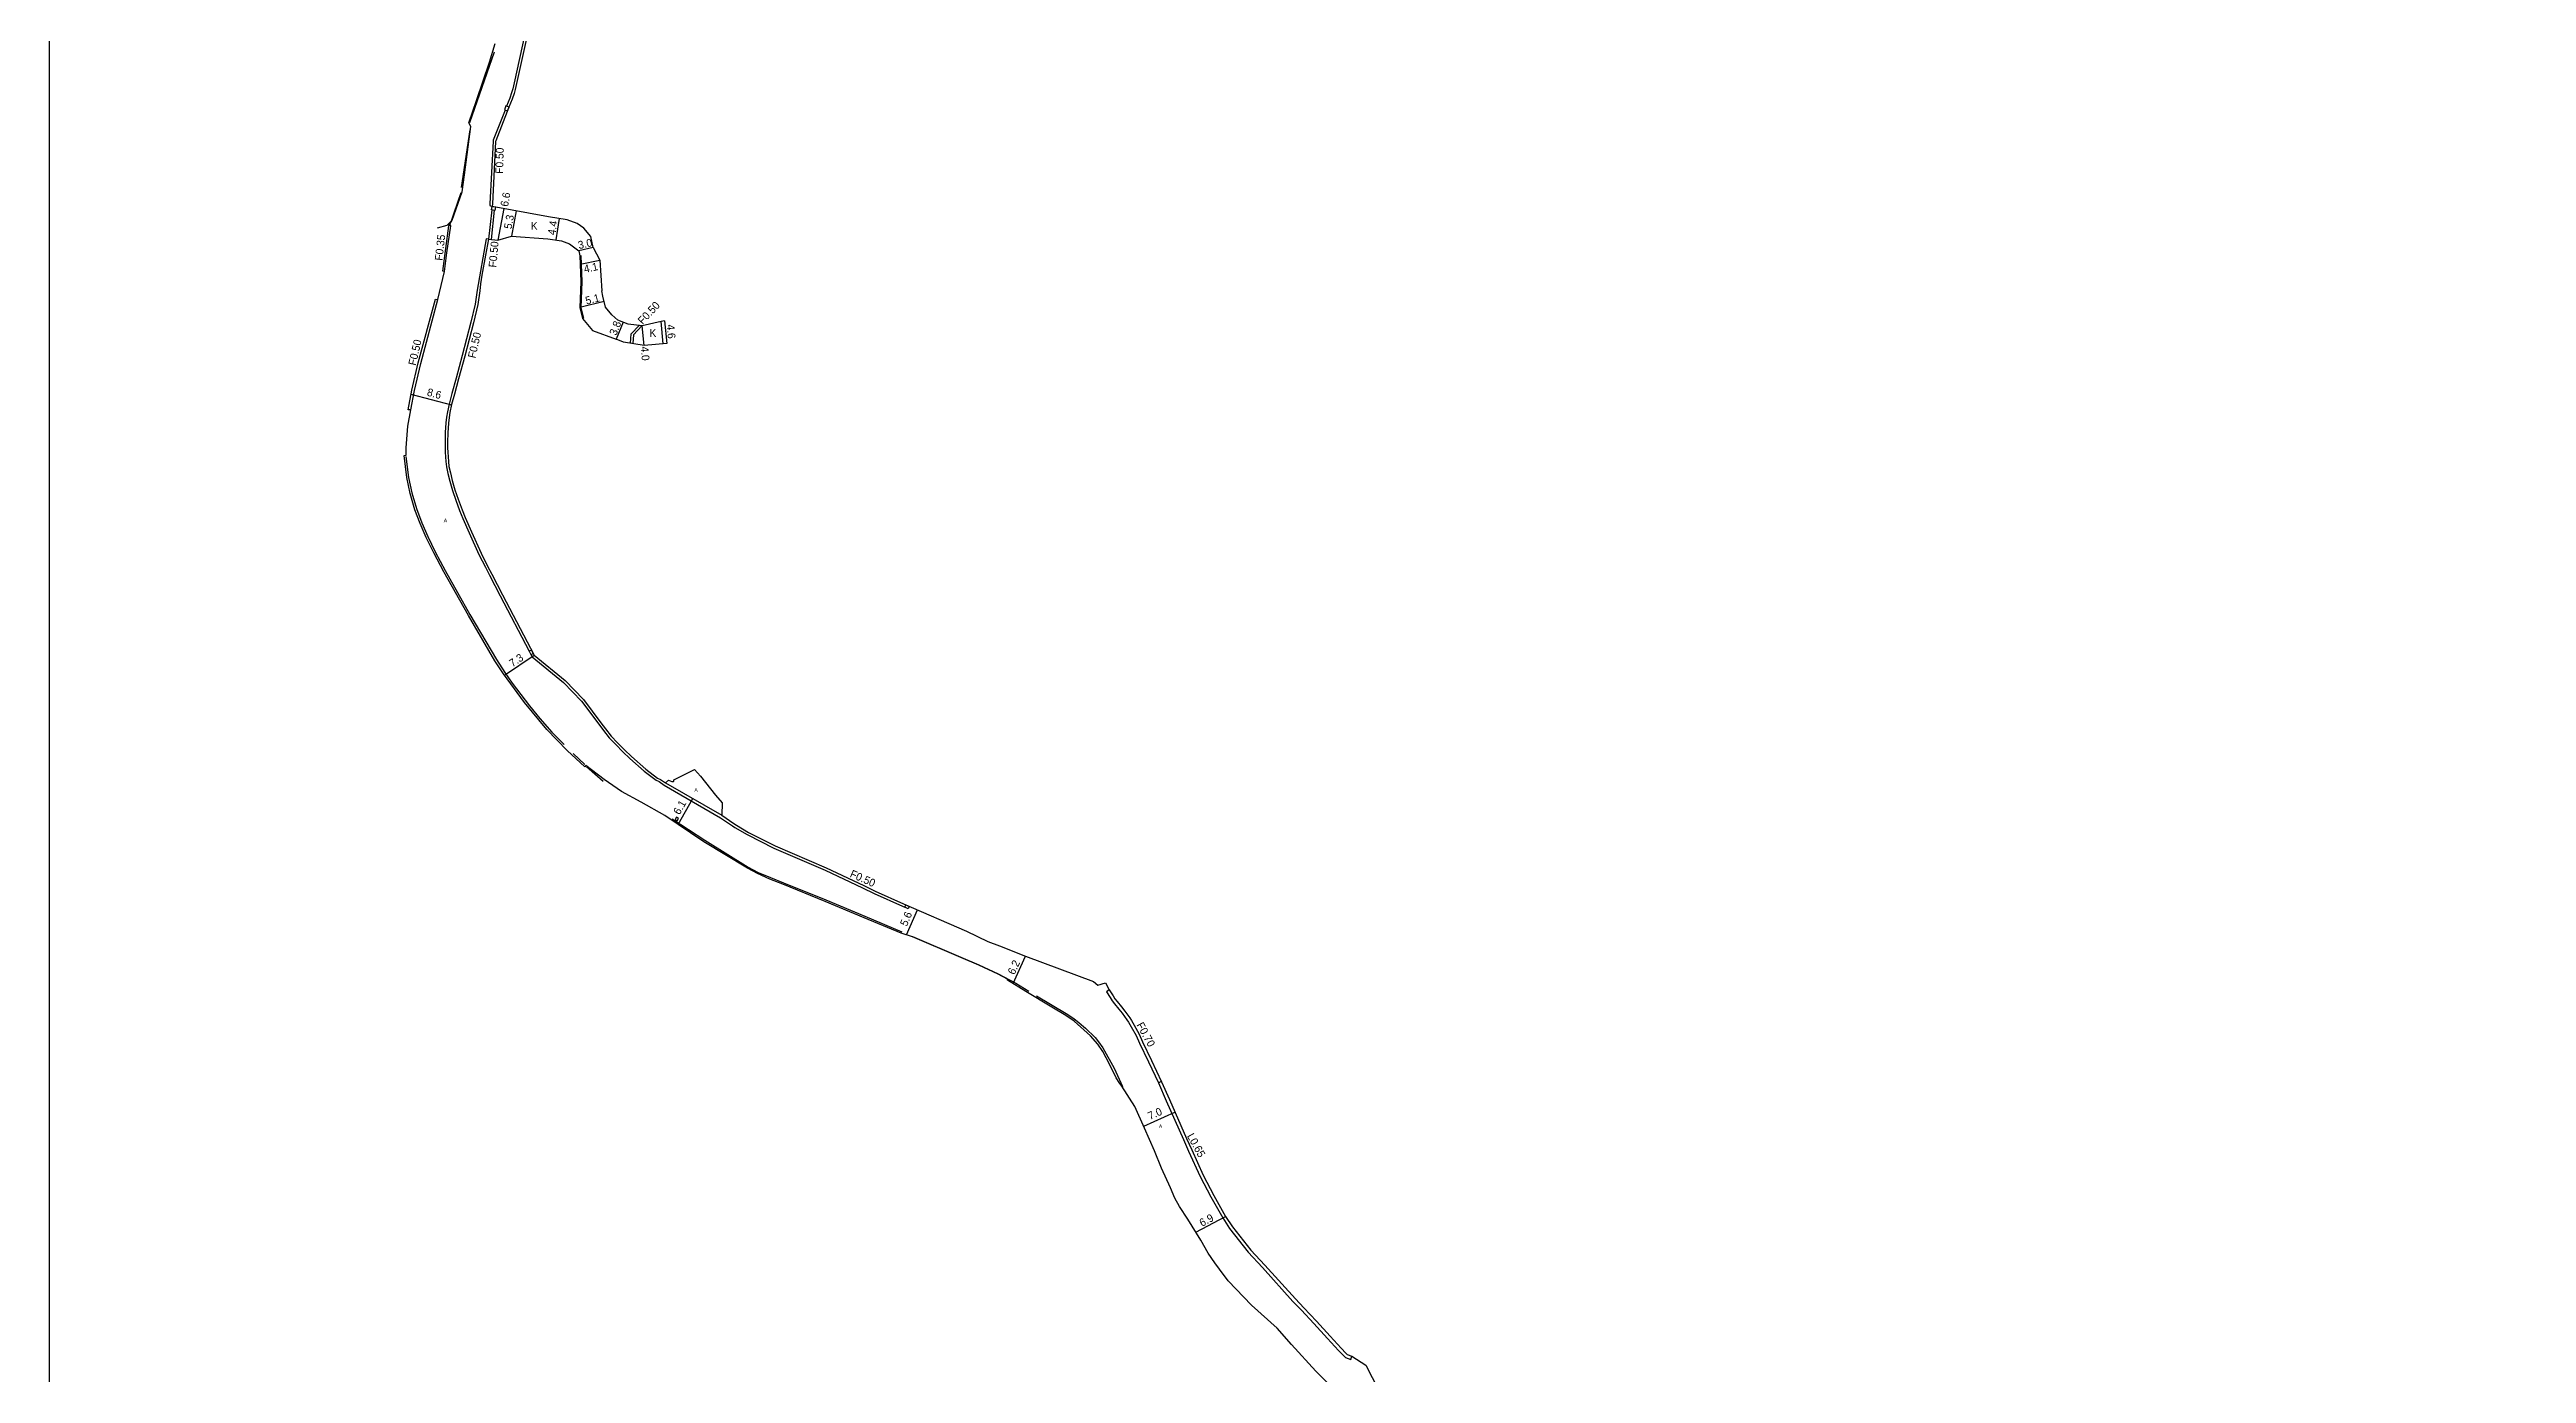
# Model space of a CAD drawing. Header units: metres. Extents: x -8000 to -4000, y -105000 to -102000.
# Drawn here: x -7200 to -6693, y -104696 to -104425 of the extents above; entities that cross this region are included whole.
import ezdxf

# ---------------------------------------------------------------- set-up
doc = ezdxf.new("R2010")
doc.units = ezdxf.units.M
doc.header["$LTSCALE"] = 2.5
for name, color, linetype in [('側溝・桝', 7, 'Continuous'), ('図郭', 7, 'Continuous'), ('幅員', 7, 'Continuous'), ('歩道・分離帯・安全施設', 7, 'Continuous'), ('舗装', 7, 'Continuous'), ('道路', 7, 'Continuous')]:
    doc.layers.add(name, color=color, linetype=linetype)
doc.styles.get("Standard").update_dxf_attribs({"font": ''})
doc.styles.add('YOKO_DECO', font='')
doc.styles.get('Standard').set_extended_font_data('@MS PGothic')
doc.styles.get('YOKO_DECO').set_extended_font_data('MS PGothic')

msp = doc.modelspace()

# ---------------------------------------------------------------- linework, layer by layer
at = {"layer": '側溝・桝'}
for points in [[(-7098.41, -104400), (-7100.3, -104411.57), (-7104.82, -104432.17), (-7105.1, -104433.39), (-7105.33, -104434.22), (-7105.73, -104435.33), (-7106.36, -104436.95)], [(-7106.67, -104437.75), (-7109.08, -104443.89), (-7109.13, -104444.12), (-7109.79, -104456.92), (-7109.81, -104457.29)], [(-7109.42, -104458.16), (-7110.05, -104464.17)], [(-7109.81, -104457.29), (-7109.34, -104457.46)], [(-7108.92, -104458.25), (-7109.55, -104464.23)], [(-7119.11, -104470.8), (-7118.61, -104467.01), (-7117.81, -104461.43), (-7118, -104461.13)], [(-7110.05, -104464.17), (-7110.13, -104464.16), (-7110.56, -104464.11), (-7112.38, -104474.62), (-7112.83, -104477.46), (-7113.66, -104481.17), (-7115.45, -104487.98), (-7116.72, -104492.65), (-7117.56, -104495.77), (-7118.13, -104497.95), (-7118.5, -104499.56), (-7118.67, -104500.65), (-7118.78, -104501.82), (-7118.92, -104503.79), (-7118.97, -104505.75), (-7118.98, -104506.89), (-7118.94, -104507.81), (-7118.81, -104509.73), (-7118.7, -104510.8), (-7118.37, -104512.17), (-7118.01, -104513.77), (-7117.43, -104515.64), (-7116.77, -104517.6), (-7115.98, -104519.77), (-7115.35, -104521.39), (-7114.03, -104524.31), (-7112.05, -104528.73), (-7110.71, -104531.36), (-7109.85, -104533), (-7107.65, -104537.25), (-7101.74, -104548.56)], [(-7125.98, -104499.14), (-7125.25, -104495.18), (-7123.91, -104489.61), (-7120.47, -104476.53)], [(-7081.01, -104485.49), (-7080.83, -104483.55), (-7079.23, -104481.86)], [(-7078.63, -104481.94), (-7080.35, -104483.77), (-7080.52, -104485.57)], [(-7101.38, -104549.24), (-7101.14, -104549.71), (-7094.73, -104554.96), (-7091.03, -104558.76), (-7087.47, -104563.51), (-7086.5, -104564.79), (-7085.35, -104566.27), (-7084.01, -104567.65), (-7082.58, -104569.13), (-7081.14, -104570.52), (-7078.18, -104573.1), (-7075.74, -104574.97), (-7075.1, -104575.26), (-7074.08, -104575.98), (-7062.57, -104582.65), (-7060.09, -104584.29), (-7059.57, -104584.65), (-7057.06, -104586.11), (-7051.58, -104588.92), (-7041.1, -104593.41), (-7033.42, -104597.01), (-7031.08, -104598.2), (-7025.28, -104600.79), (-7024.8, -104600.99)], [(-7073.82, -104575.53), (-7062.26, -104582.1)], [(-6982.89, -104617.9), (-6983.49, -104618.3), (-6982.72, -104619.49), (-6982.32, -104620.18), (-6981.85, -104620.75), (-6980.95, -104621.87), (-6980.24, -104622.71), (-6979.28, -104624.05), (-6978.98, -104624.53), (-6978.42, -104625.48), (-6977.41, -104627.28), (-6976.73, -104628.83), (-6974.88, -104632.65), (-6972.83, -104636.92), (-6972.22, -104636.63)], [(-6972.83, -104636.92), (-6971.22, -104640.6), (-6967.68, -104648.57), (-6966.63, -104650.92), (-6964.27, -104656.14), (-6962.11, -104660.29), (-6959.65, -104664.62), (-6958.23, -104666.78), (-6954.42, -104671.63), (-6951.53, -104674.79), (-6945.26, -104681.69), (-6943.53, -104683.47), (-6940.96, -104686.26), (-6938.18, -104689.32), (-6935.9, -104691.74), (-6934.92, -104692.77), (-6934.66, -104693.07), (-6934.46, -104693.2), (-6933.41, -104693.57), (-6933.18, -104692.91)]]:
    msp.add_lwpolyline(points, dxfattribs=at)
for points in [[(-7105.86, -104437.12), (-7106.52, -104436.89), (-7106.81, -104437.71), (-7106.17, -104437.93)], [(-7109.47, -104458.15), (-7109.34, -104457.46), (-7108.66, -104457.59), (-7108.79, -104458.28)], [(-7101.27, -104548.33), (-7101.77, -104548.58), (-7101.42, -104549.26), (-7100.92, -104549)], [(-7071.55, -104582.51), (-7071.86, -104582.99), (-7071.43, -104583.27), (-7071.11, -104582.79)], [(-7023.89, -104600.81), (-7024.09, -104601.29), (-7024.8, -104600.99), (-7024.6, -104600.5)]]:
    msp.add_lwpolyline(points, close=True, dxfattribs=at)
at = {"layer": '図郭'}
msp.add_lwpolyline([(-6400, -104400), (-6400, -105000), (-7200, -105000), (-7200, -104400)], close=True, dxfattribs=at)
at = {"layer": '幅員'}
for points in [[(-7106.91, -104457.92), (-7108.13, -104464.4)], [(-7104.39, -104458.39), (-7105.37, -104463.6)], [(-7095.6, -104459.98), (-7096.28, -104464.33)], [(-7088.63, -104465.9), (-7091.56, -104466.54)], [(-7091.28, -104469.33), (-7087.28, -104468.45)], [(-7086.37, -104476.97), (-7091.33, -104478.17)], [(-7082.5, -104481.15), (-7083.88, -104484.69)], [(-7078.21, -104485.93), (-7078.56, -104481.95)], [(-7074.31, -104485.59), (-7074.71, -104481.01)], [(-7125.96, -104495.94), (-7117.64, -104498.12)], [(-7106.82, -104553.45), (-7100.73, -104549.37)], [(-7071.21, -104584.04), (-7068.19, -104578.73)], [(-7024.4, -104606.67), (-7022.19, -104601.54)], [(-7002.58, -104616.63), (-7000.03, -104611.03)], [(-6975.83, -104645.8), (-6969.43, -104642.96)], [(-6965.13, -104667.53), (-6959.05, -104664.3)]]:
    msp.add_lwpolyline(points, dxfattribs=at)
at = {"layer": '歩道・分離帯・安全施設'}
for points in [[(-7108.9, -104425.88), (-7113.98, -104440.39)], [(-7113.88, -104441.77), (-7115.64, -104453.59)], [(-7115.71, -104454.68), (-7117.14, -104458.84), (-7117.7, -104460.5), (-7118.61, -104461.4), (-7120.56, -104461.9)], [(-7091.13, -104467.56), (-7090.98, -104472.9), (-7091.13, -104478.15), (-7090.59, -104480.37)], [(-7127.02, -104508.69), (-7126.45, -104513.01), (-7125.79, -104516.11), (-7124.79, -104519.33), (-7123.71, -104522.27), (-7122.53, -104525.1), (-7120.97, -104528.24), (-7118.98, -104532.03), (-7113.89, -104541.05), (-7108.44, -104550.28), (-7106.7, -104552.95), (-7105.23, -104555.08), (-7101.66, -104559.77), (-7099.54, -104562.33), (-7097.1, -104565.12), (-7094.55, -104567.69)], [(-7092.74, -104569.5), (-7090.3, -104571.79)], [(-7089.96, -104572.14), (-7086.6, -104575.2)], [(-7072.42, -104582.89), (-7065.73, -104587.28), (-7056.87, -104592.8), (-7054.82, -104593.85), (-7052.31, -104594.92), (-7049.65, -104596.02), (-7040.96, -104599.5), (-7032.99, -104602.83), (-7025.42, -104606.05)], [(-7023.23, -104607.01), (-7013.27, -104611.2), (-7009.58, -104612.78), (-7005.67, -104614.62), (-7002.04, -104616.56), (-6999.4, -104618.15)], [(-6997.83, -104619.11), (-6991.72, -104622.74), (-6990.15, -104623.77), (-6989.03, -104624.63), (-6987.76, -104625.73), (-6985.8, -104627.69), (-6985.07, -104628.56), (-6984.19, -104629.78), (-6981.91, -104633.95), (-6980.16, -104637.68)]]:
    msp.add_lwpolyline(points, dxfattribs=at)
at = {"layer": '道路'}
for points in [[(-7097.87, -104400), (-7099.78, -104411.67), (-7104.31, -104432.28), (-7104.58, -104433.52), (-7104.83, -104434.38), (-7105.24, -104435.52), (-7105.87, -104437.15), (-7108.58, -104444.05), (-7108.61, -104444.2), (-7109.27, -104456.96), (-7109.34, -104457.46)], [(-6973.65, -104650.84), (-6975.64, -104646.23), (-6977.63, -104641.79), (-6980.35, -104637.65), (-6980.84, -104636.89), (-6981.51, -104635.89), (-6982.82, -104633.12), (-6984.19, -104630.51), (-6985.25, -104629.02), (-6986.75, -104627.3), (-6990.06, -104624.29), (-6991.81, -104623.15), (-6994.67, -104621.46), (-7000, -104618.24), (-7003.72, -104615.93), (-7003.72, -104615.71), (-7005.68, -104614.69), (-7009.59, -104612.85), (-7013.3, -104611.27), (-7023.23, -104607.06), (-7025.52, -104606.29), (-7033.13, -104603.15), (-7041.09, -104599.82), (-7049.76, -104596.28), (-7052.43, -104595.21), (-7054.94, -104594.09), (-7056.98, -104593.01), (-7065.92, -104587.57), (-7073.96, -104582.21), (-7078.81, -104579.46), (-7082.84, -104577.29), (-7086.4, -104574.86), (-7090.12, -104571.99), (-7090.32, -104572.26), (-7093.94, -104568.87), (-7098.14, -104564.59), (-7102.69, -104559.08), (-7106.99, -104553.21), (-7108.74, -104550.55), (-7114.16, -104541.27), (-7119.2, -104532.29), (-7121.28, -104528.42), (-7122.87, -104525.25), (-7124.06, -104522.42), (-7125.18, -104519.59), (-7126.12, -104516.25), (-7126.77, -104513.02), (-7127.34, -104508.47), (-7126.93, -104508.44), (-7126.93, -104506.93), (-7126.57, -104502.5), (-7125.98, -104499.14), (-7126.52, -104499.15), (-7125.81, -104495.07), (-7124.45, -104489.53), (-7120.92, -104476.44), (-7120.47, -104476.53), (-7119.11, -104470.8), (-7119.45, -104470.76), (-7118.2, -104461.44), (-7117.5, -104460.32), (-7115.49, -104454.52), (-7114.97, -104451.02), (-7113.68, -104441.13), (-7114.13, -104440.35), (-7112.52, -104435.79), (-7109.88, -104427.91), (-7108.72, -104424.12)], [(-7088.63, -104465.9), (-7089.13, -104463.65), (-7090.56, -104461.93), (-7091.93, -104461), (-7093.98, -104460.24), (-7097.76, -104459.64), (-7109.34, -104457.46)], [(-7110.05, -104464.17), (-7108.13, -104464.4), (-7105.37, -104463.6), (-7097.9, -104464.08)], [(-7097.9, -104464.08), (-7095.1, -104464.51), (-7093.47, -104465.12), (-7091.56, -104466.54), (-7091.33, -104467.57)], [(-7110.05, -104464.17), (-7110.66, -104467.49), (-7111.45, -104471.53), (-7111.68, -104473.35), (-7111.84, -104474.74)], [(-7091.33, -104467.57), (-7091.18, -104472.9), (-7091.33, -104478.17), (-7090.78, -104480.42)], [(-7088.63, -104465.9), (-7087.28, -104468.45), (-7086.83, -104474.76)], [(-7111.84, -104474.74), (-7112.28, -104477.57), (-7113.13, -104481.3), (-7114.95, -104488.11)], [(-7073.98, -104480.93), (-7074.71, -104481.01), (-7078.56, -104481.95), (-7081.45, -104481.56), (-7083.56, -104480.74), (-7084.82, -104479.65), (-7086.1, -104478.09), (-7086.64, -104475.84), (-7086.83, -104474.76)], [(-7090.78, -104480.42), (-7088.78, -104482.88), (-7083.88, -104484.69)], [(-7073.98, -104480.93), (-7073.55, -104485.52)], [(-7114.95, -104488.11), (-7116.22, -104492.79), (-7117.06, -104495.9), (-7117.63, -104498.07), (-7117.99, -104499.65), (-7118.15, -104500.72), (-7118.26, -104501.87), (-7118.4, -104503.81), (-7118.45, -104505.76), (-7118.46, -104506.88), (-7118.43, -104507.78), (-7118.29, -104509.69), (-7118.19, -104510.72), (-7117.87, -104512.06), (-7117.51, -104513.63), (-7116.94, -104515.48), (-7116.28, -104517.43), (-7115.49, -104519.59), (-7114.87, -104521.19), (-7113.56, -104524.1), (-7111.58, -104528.51), (-7110.25, -104531.12), (-7109.4, -104532.76), (-7107.2, -104537.01), (-7100.73, -104549.37), (-7094.38, -104554.58), (-7090.63, -104558.43), (-7087.05, -104563.2), (-7086.09, -104564.48), (-7084.96, -104565.93), (-7083.64, -104567.29), (-7082.21, -104568.76), (-7080.79, -104570.14), (-7077.86, -104572.7), (-7075.45, -104574.53), (-7074.81, -104574.83), (-7073.82, -104575.53), (-7073.22, -104574.96), (-7072.51, -104575.22), (-7072.4, -104575.25), (-7072.28, -104575.26), (-7072.19, -104575.24), (-7072.12, -104575.17), (-7072.08, -104575.09), (-7072.08, -104574.98), (-7072.11, -104574.88)], [(-7078.21, -104485.93), (-7082.41, -104485.26), (-7083.88, -104484.69)], [(-7073.55, -104485.52), (-7078.21, -104485.93)], [(-7072.11, -104574.88), (-7067.87, -104572.81)], [(-7067.87, -104572.81), (-7066.64, -104574.15), (-7063.53, -104578.04), (-7062.2, -104579.59), (-7062.26, -104582.1), (-7059.79, -104583.85), (-7059.29, -104584.2), (-7056.8, -104585.65), (-7051.35, -104588.44), (-7040.88, -104592.93), (-7033.2, -104596.53), (-7030.86, -104597.72), (-7025.07, -104600.3), (-7012.15, -104605.89)], [(-7012.15, -104605.89), (-7007.75, -104607.99), (-7005.36, -104608.88), (-7000.03, -104611.03), (-6986.11, -104616.19), (-6985.24, -104616.97), (-6983.68, -104616.47), (-6982.89, -104617.9)], [(-6982.89, -104617.9), (-6982.1, -104619.11), (-6981.72, -104619.77), (-6981.28, -104620.29), (-6980.4, -104621.41), (-6979.67, -104622.26), (-6978.68, -104623.65), (-6978.36, -104624.16), (-6977.79, -104625.12), (-6976.76, -104626.96), (-6976.07, -104628.53), (-6974.23, -104632.34), (-6972.17, -104636.75), (-6970.58, -104640.36), (-6967.05, -104648.32), (-6965.99, -104650.67), (-6963.64, -104655.88), (-6961.5, -104660), (-6959.05, -104664.3), (-6957.66, -104666.41), (-6953.87, -104671.24), (-6951.02, -104674.31), (-6944.75, -104681.21), (-6943.02, -104682.99), (-6940.44, -104685.78), (-6937.66, -104688.84), (-6935.39, -104691.26), (-6934.41, -104692.3), (-6934.2, -104692.53), (-6934.14, -104692.57), (-6933.18, -104692.91)], [(-6926.67, -104721.26), (-6929.23, -104714.33), (-6931.42, -104708.77), (-6932.85, -104705.87), (-6933.87, -104704.06), (-6935.73, -104701.32), (-6937.52, -104699.08), (-6940.56, -104695.97), (-6945.53, -104690.55), (-6948.49, -104687.21), (-6953.78, -104682.48), (-6958.56, -104677.46), (-6960.34, -104675.12), (-6961.29, -104673.81), (-6962.6, -104671.83), (-6964.11, -104669.17), (-6966.81, -104664.83), (-6968.47, -104662.26), (-6969.43, -104660.55), (-6970.36, -104658.47), (-6972.21, -104654.43), (-6973.65, -104650.84)], [(-6933.18, -104692.91), (-6930.35, -104694.76), (-6926.34, -104702.46), (-6924.19, -104706.67), (-6920.23, -104718.78), (-6919.91, -104719.54), (-6919.22, -104721.27), (-6918.71, -104722.54), (-6916.14, -104728.66), (-6910.11, -104743.25), (-6908.45, -104747.49), (-6907.89, -104748.77), (-6906.49, -104751.76), (-6902.94, -104758.56)]]:
    msp.add_lwpolyline(points, dxfattribs=at)

# ---------------------------------------------------------------- texts
at = {"layer": '側溝・桝'}
for s, rotation, p in [('F0.50', 88.5102, (-7107.08, -104450.8)), ('F0.35', 83.7657, (-7119.5, -104468.65)), ('F0.50', 84.8445, (-7108.47, -104470.04)), ('F0.50', 46.6316, (-7078.49, -104481.77)), ('F0.50', 76.883, (-7112.77, -104488.67)), ('F0.50', 76.883, (-7124.97, -104490.16)), ('F0.50', 336.1317, (-7036.16, -104594.73)), ('F0.70', 298.7469, (-6977.37, -104625.08)), ('L0.65', 298.7469, (-6967.03, -104647.81))]:
    msp.add_text(s, height=1.6, rotation=rotation, dxfattribs=at).set_placement(p)
at = {"layer": '幅員'}
for s, rotation, p in [('6.6', 79.3138, (-7106.09, -104457.62)), ('5.3', 79.3138, (-7105.36, -104462.21)), ('4.4', 81.1013, (-7096.39, -104463.42)), ('3.0', 12.3537, (-7091.54, -104466.23)), ('4.1', 12.3537, (-7090.35, -104471.11)), ('5.1', 13.646, (-7090, -104477.59)), ('3.8', 68.7731, (-7083.89, -104484.03)), ('4.6', 275.0615, (-7073.58, -104481.72)), ('4.0', 275.0615, (-7078.9, -104486.22)), ('8.6', 345, (-7122.79, -104496.2)), ('7.3', 34, (-7105.16, -104551.89)), ('6.1', 60, (-7070.94, -104582.19)), ('5.6', 67, (-7024.36, -104605.01)), ('6.2', 65, (-7002.34, -104614.93)), ('7.0', 24, (-6974.55, -104644.57)), ('6.9', 28, (-6963.9, -104666.46))]:
    msp.add_text(s, height=1.6, rotation=rotation, dxfattribs=at).set_placement(p)
at = {"layer": '舗装'}
for p in [(-7101.4, -104462.27), (-7077.09, -104484.19)]:
    msp.add_text('K', height=1.6, dxfattribs=at).set_placement(p)
at = {"layer": '舗装', "style": 'YOKO_DECO'}
for p in [(-7119.23, -104522.15, 119.71), (-7067.89, -104577.34, 118.63), (-6972.72, -104646.22, 117.66)]:
    msp.add_text('A', height=0.75, dxfattribs=at).set_placement(p)

doc.saveas('drawing.dxf')
